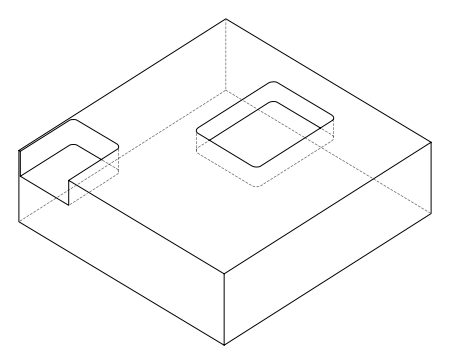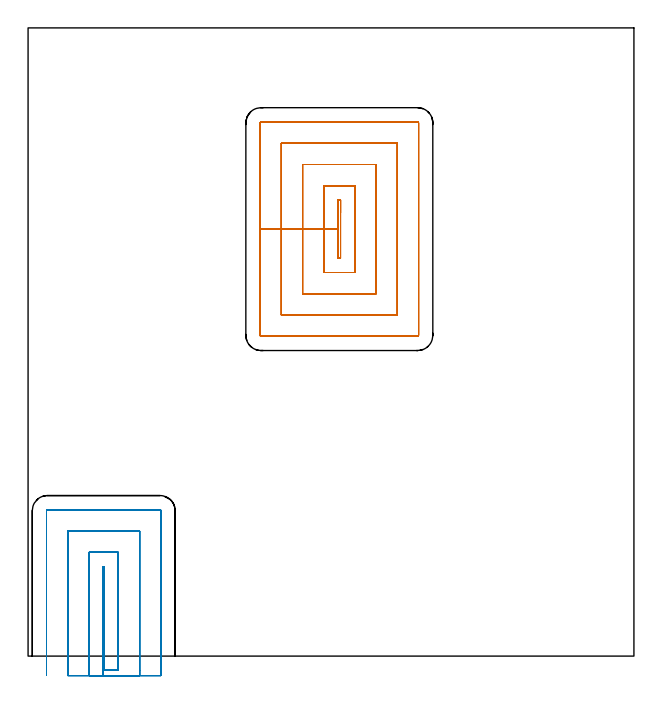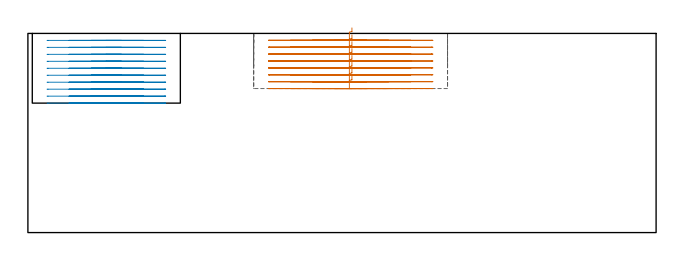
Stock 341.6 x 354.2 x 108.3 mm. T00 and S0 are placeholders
(PLAN: 2 operations, 0 tool changes, 38.7 min)
(1 MILL_RECTANGULAR_POCKET | POCKET_RECTANGULAR_STRAIGHT | NXT0201_012 | Follow Part, ap 4, ae 75% | 20.38 min | 431049 mm3)
(2 MILL_SLOT | SLOT_PARTIAL_RECTANGULAR | NXT0201_012 | Follow Part, ap 4, ae 75% | 18.35 min | 274954 mm3)
(TOOL NXT0201_012 | ENDMILL 16mm [2P460-1600-NA 1630] | D16 FL38 Z6)
(OP 1 MILL_RECTANGULAR_POCKET)
G17 G21 G94 G90
T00 M6
G54
G17 G0 G90 X176.2 Y249.859 S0 M3
G43 Z118.3 H1
Z111.3
G94 G1 Y257.2 Z109.333 F250.
X174.8 Z108.958
Y240.75 Z104.55
Y224.3 F500.
X176.2
Y257.2
X174.8
Y240.75
X166.8
Y216.3
X184.2
Y265.2
X166.8
Y240.75
X154.8
Y204.3
X196.2
Y277.2
X154.8
Y240.75
X142.8
Y192.3
X208.2
Y289.2
X142.8
Y240.75
X130.8
Y180.9
G3 X131.4 Y180.3 R0.6
G1 X219.6
G3 X220.2 Y180.9 R0.6
G1 Y300.6
G3 X219.6 Y301.2 R0.6
G1 X131.4
G3 X130.8 Y300.6 R0.6
G1 Y240.75
Y239.75
G0 X176.2 Y249.859 Z107.55
G1 Y257.2 Z105.583 F250.
X174.8 Z105.208
Y240.75 Z100.8
Y224.3 F500.
X176.2
Y257.2
X174.8
Y240.75
X166.8
Y216.3
X184.2
Y265.2
X166.8
Y240.75
X154.8
Y204.3
X196.2
Y277.2
X154.8
Y240.75
X142.8
Y192.3
X208.2
Y289.2
X142.8
Y240.75
X130.8
Y180.9
G3 X131.4 Y180.3 R0.6
G1 X219.6
G3 X220.2 Y180.9 R0.6
G1 Y300.6
G3 X219.6 Y301.2 R0.6
G1 X131.4
G3 X130.8 Y300.6 R0.6
G1 Y240.75
Y239.75
G0 X176.2 Y249.859 Z103.8
G1 Y257.2 Z101.833 F250.
X174.8 Z101.458
Y240.75 Z97.05
Y224.3 F500.
X176.2
Y257.2
X174.8
Y240.75
X166.8
Y216.3
X184.2
Y265.2
X166.8
Y240.75
X154.8
Y204.3
X196.2
Y277.2
X154.8
Y240.75
X142.8
Y192.3
X208.2
Y289.2
X142.8
Y240.75
X130.8
Y180.9
G3 X131.4 Y180.3 R0.6
G1 X219.6
G3 X220.2 Y180.9 R0.6
G1 Y300.6
G3 X219.6 Y301.2 R0.6
G1 X131.4
G3 X130.8 Y300.6 R0.6
G1 Y240.75
Y239.75
G0 X176.2 Y249.859 Z100.05
G1 Y257.2 Z98.083 F250.
X174.8 Z97.708
Y240.75 Z93.3
Y224.3 F500.
X176.2
Y257.2
X174.8
Y240.75
X166.8
Y216.3
X184.2
Y265.2
X166.8
Y240.75
X154.8
Y204.3
X196.2
Y277.2
X154.8
Y240.75
X142.8
Y192.3
X208.2
Y289.2
X142.8
Y240.75
X130.8
Y180.9
G3 X131.4 Y180.3 R0.6
G1 X219.6
G3 X220.2 Y180.9 R0.6
G1 Y300.6
G3 X219.6 Y301.2 R0.6
G1 X131.4
G3 X130.8 Y300.6 R0.6
G1 Y240.75
Y239.75
G0 X176.2 Y249.859 Z96.3
G1 Y257.2 Z94.333 F250.
X174.8 Z93.958
Y240.75 Z89.55
Y224.3 F500.
X176.2
Y257.2
X174.8
Y240.75
X166.8
Y216.3
X184.2
Y265.2
X166.8
Y240.75
X154.8
Y204.3
X196.2
Y277.2
X154.8
Y240.75
X142.8
Y192.3
X208.2
Y289.2
X142.8
Y240.75
X130.8
Y180.9
G3 X131.4 Y180.3 R0.6
G1 X219.6
G3 X220.2 Y180.9 R0.6
G1 Y300.6
G3 X219.6 Y301.2 R0.6
G1 X131.4
G3 X130.8 Y300.6 R0.6
G1 Y240.75
Y239.75
G0 X176.2 Y249.859 Z92.55
G1 Y257.2 Z90.583 F250.
X174.8 Z90.208
Y240.75 Z85.8
Y224.3 F500.
X176.2
Y257.2
X174.8
Y240.75
X166.8
Y216.3
X184.2
Y265.2
X166.8
Y240.75
X154.8
Y204.3
X196.2
Y277.2
X154.8
Y240.75
X142.8
Y192.3
X208.2
Y289.2
X142.8
Y240.75
X130.8
Y180.9
G3 X131.4 Y180.3 R0.6
G1 X219.6
G3 X220.2 Y180.9 R0.6
G1 Y300.6
G3 X219.6 Y301.2 R0.6
G1 X131.4
G3 X130.8 Y300.6 R0.6
G1 Y240.75
Y239.75
G0 X176.2 Y249.859 Z88.8
G1 Y257.2 Z86.833 F250.
X174.8 Z86.458
Y240.75 Z82.05
Y224.3 F500.
X176.2
Y257.2
X174.8
Y240.75
X166.8
Y216.3
X184.2
Y265.2
X166.8
Y240.75
X154.8
Y204.3
X196.2
Y277.2
X154.8
Y240.75
X142.8
Y192.3
X208.2
Y289.2
X142.8
Y240.75
X130.8
Y180.9
G3 X131.4 Y180.3 R0.6
G1 X219.6
G3 X220.2 Y180.9 R0.6
G1 Y300.6
G3 X219.6 Y301.2 R0.6
G1 X131.4
G3 X130.8 Y300.6 R0.6
G1 Y240.75
Y239.75
G0 X176.2 Y249.859 Z85.05
G1 Y257.2 Z83.083 F250.
X174.8 Z82.708
Y240.75 Z78.3
Y224.3 F500.
X176.2
Y257.2
X174.8
Y240.75
X166.8
Y216.3
X184.2
Y265.2
X166.8
Y240.75
X154.8
Y204.3
X196.2
Y277.2
X154.8
Y240.75
X142.8
Y192.3
X208.2
Y289.2
X142.8
Y240.75
X130.8
Y180.9
G3 X131.4 Y180.3 R0.6
G1 X219.6
G3 X220.2 Y180.9 R0.6
G1 Y300.6
G3 X219.6 Y301.2 R0.6
G1 X131.4
G3 X130.8 Y300.6 R0.6
G1 Y240.75
Y239.75
G0 Z118.3
M5
M2
(OP 2 MILL_SLOT)
G17 G21 G94 G90
T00 M6
G54
G17 G0 G90 X42.4 Y-11. S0 M3
G43 Z118.3 H1
Z104.51
G94 G1 Y-8. F250.
Y50.5 F500.
X42.9
Y-8.
X50.9
Y58.5
X34.4
Y-8.
Y-11. F250.
X62.9
Y-8.
Y70.5 F500.
X22.4
Y-8.
Y-11. F250.
X74.9
Y-8.
Y82. F500.
G3 X74.4 Y82.5 R0.5
G1 X10.9
G3 X10.4 Y82. R0.5
G1 Y-8.
Y-11. F250.
G0 X42.4 Z100.72
G1 Y-8.
Y50.5 F500.
X42.9
Y-8.
X50.9
Y58.5
X34.4
Y-8.
Y-11. F250.
X62.9
Y-8.
Y70.5 F500.
X22.4
Y-8.
Y-11. F250.
X74.9
Y-8.
Y82. F500.
G3 X74.4 Y82.5 R0.5
G1 X10.9
G3 X10.4 Y82. R0.5
G1 Y-8.
Y-11. F250.
G0 X42.4 Z96.93
G1 Y-8.
Y50.5 F500.
X42.9
Y-8.
X50.9
Y58.5
X34.4
Y-8.
Y-11. F250.
X62.9
Y-8.
Y70.5 F500.
X22.4
Y-8.
Y-11. F250.
X74.9
Y-8.
Y82. F500.
G3 X74.4 Y82.5 R0.5
G1 X10.9
G3 X10.4 Y82. R0.5
G1 Y-8.
Y-11. F250.
G0 X42.4 Z93.14
G1 Y-8.
Y50.5 F500.
X42.9
Y-8.
X50.9
Y58.5
X34.4
Y-8.
Y-11. F250.
X62.9
Y-8.
Y70.5 F500.
X22.4
Y-8.
Y-11. F250.
X74.9
Y-8.
Y82. F500.
G3 X74.4 Y82.5 R0.5
G1 X10.9
G3 X10.4 Y82. R0.5
G1 Y-8.
Y-11. F250.
G0 X42.4 Z89.35
G1 Y-8.
Y50.5 F500.
X42.9
Y-8.
X50.9
Y58.5
X34.4
Y-8.
Y-11. F250.
X62.9
Y-8.
Y70.5 F500.
X22.4
Y-8.
Y-11. F250.
X74.9
Y-8.
Y82. F500.
G3 X74.4 Y82.5 R0.5
G1 X10.9
G3 X10.4 Y82. R0.5
G1 Y-8.
Y-11. F250.
G0 X42.4 Z85.56
G1 Y-8.
Y50.5 F500.
X42.9
Y-8.
X50.9
Y58.5
X34.4
Y-8.
Y-11. F250.
X62.9
Y-8.
Y70.5 F500.
X22.4
Y-8.
Y-11. F250.
X74.9
Y-8.
Y82. F500.
G3 X74.4 Y82.5 R0.5
G1 X10.9
G3 X10.4 Y82. R0.5
G1 Y-8.
Y-11. F250.
G0 X42.4 Z81.77
G1 Y-8.
Y50.5 F500.
X42.9
Y-8.
X50.9
Y58.5
X34.4
Y-8.
Y-11. F250.
X62.9
Y-8.
Y70.5 F500.
X22.4
Y-8.
Y-11. F250.
X74.9
Y-8.
Y82. F500.
G3 X74.4 Y82.5 R0.5
G1 X10.9
G3 X10.4 Y82. R0.5
G1 Y-8.
Y-11. F250.
G0 X42.4 Z77.98
G1 Y-8.
Y50.5 F500.
X42.9
Y-8.
X50.9
Y58.5
X34.4
Y-8.
Y-11. F250.
X62.9
Y-8.
Y70.5 F500.
X22.4
Y-8.
Y-11. F250.
X74.9
Y-8.
Y82. F500.
G3 X74.4 Y82.5 R0.5
G1 X10.9
G3 X10.4 Y82. R0.5
G1 Y-8.
Y-11. F250.
G0 X42.4 Z74.19
G1 Y-8.
Y50.5 F500.
X42.9
Y-8.
X50.9
Y58.5
X34.4
Y-8.
Y-11. F250.
X62.9
Y-8.
Y70.5 F500.
X22.4
Y-8.
Y-11. F250.
X74.9
Y-8.
Y82. F500.
G3 X74.4 Y82.5 R0.5
G1 X10.9
G3 X10.4 Y82. R0.5
G1 Y-8.
Y-11. F250.
G0 X42.4 Z70.4
G1 Y-8.
Y50.5 F500.
X42.9
Y-8.
X50.9
Y58.5
X34.4
Y-8.
Y-11. F250.
X62.9
Y-8.
Y70.5 F500.
X22.4
Y-8.
Y-11. F250.
X74.9
Y-8.
Y82. F500.
G3 X74.4 Y82.5 R0.5
G1 X10.9
G3 X10.4 Y82. R0.5
G1 Y-8.
Y-11. F250.
G0 Z118.3
M5
M2
